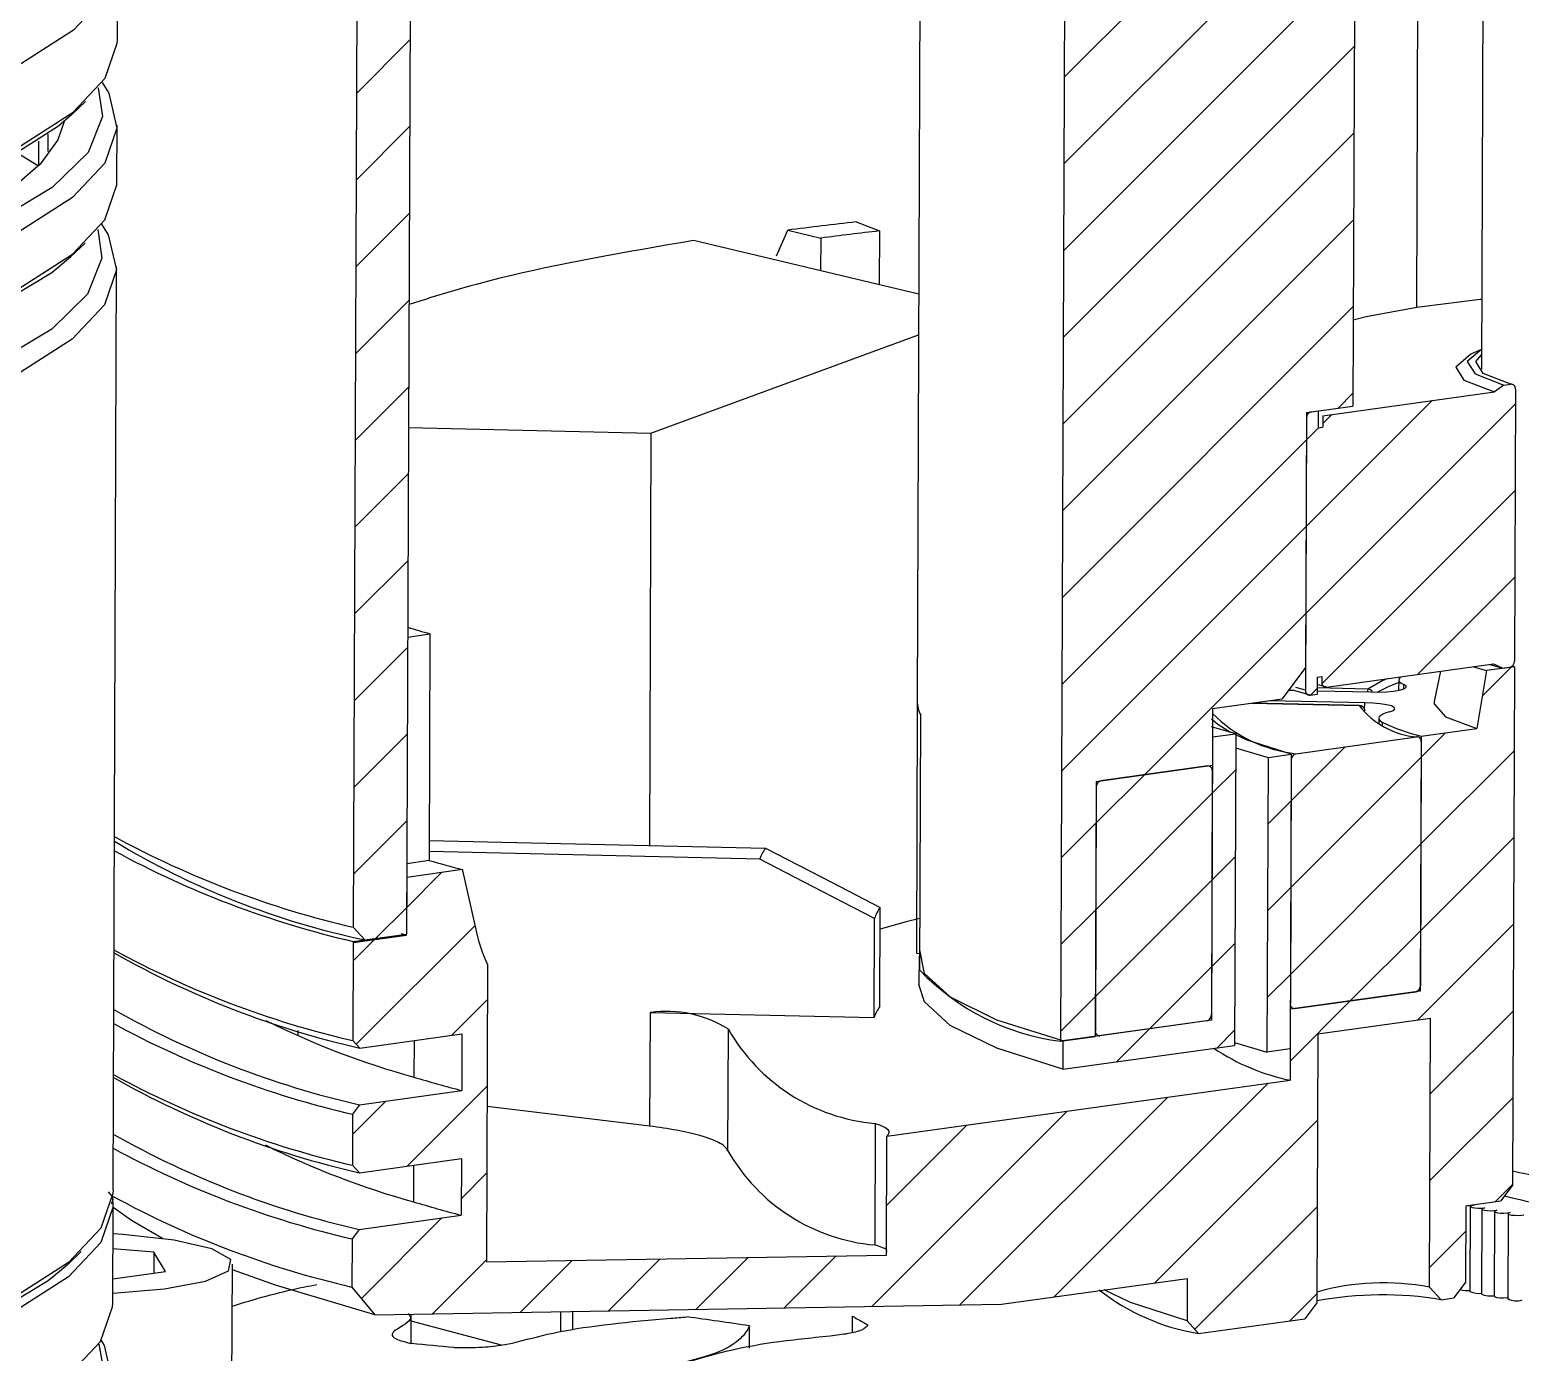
# Model space of a CAD drawing. Header units: millimetres. Extents: x 0 to 1189, y 0 to 841.
# Drawn here: x 543.7 to 621.2, y 553.2 to 621.9 of the extents above; entities that cross this region are included whole.
import ezdxf

# ---------------------------------------------------------------- set-up
doc = ezdxf.new("R2010")
doc.units = ezdxf.units.MM

# ---------------------------------------------------------------- blocks, each defined once
blk = doc.blocks.new('SW_HATCH_0')
at = {"color": 0, "linetype": 'Continuous', "lineweight": 18}
for p, q in [((18.072, 314.42), (30.776, 327.124)), ((18.055, 309.913), (30.759, 322.617)), ((18.038, 305.406), (30.742, 318.11)), ((-18.695, 313.575), (-15.912, 316.358)), ((18.021, 300.899), (33.145, 316.023)), ((-18.711, 309.068), (-15.929, 311.851)), ((18.004, 296.392), (33.128, 311.516)), ((-18.728, 304.561), (-15.946, 307.344)), ((17.988, 291.885), (33.111, 307.009)), ((-18.745, 300.054), (-15.962, 302.837)), ((17.971, 287.378), (33.094, 302.502)), ((-18.762, 295.547), (-15.979, 298.33)), ((30.624, 286.561), (41.513, 297.45)), ((30.641, 291.068), (37.186, 297.614)), ((32.312, 297.23), (33.077, 297.995)), ((31.504, 296.422), (31.971, 296.888)), ((30.658, 295.575), (31.287, 296.205)), ((17.954, 282.871), (30.658, 295.575)), ((-18.779, 291.04), (-15.996, 293.823)), ((31.463, 282.91), (41.496, 292.943)), ((17.937, 278.364), (30.641, 291.068)), ((-18.796, 286.533), (-16.013, 289.316)), ((36.43, 283.387), (41.479, 288.436)), ((22.239, 278.176), (30.624, 286.561)), ((-18.813, 282.026), (-16.03, 284.809)), ((39.797, 282.264), (41.304, 283.771)), ((30.872, 282.319), (31.212, 282.659)), ((-18.83, 277.519), (-16.047, 280.302)), ((36.623, 279.089), (37.886, 280.353)), ((29.864, 276.821), (32.67, 279.627)), ((29.847, 272.314), (36.623, 279.089)), ((36.606, 274.582), (41.445, 279.422)), ((19.735, 275.672), (22.239, 278.176)), ((25.767, 277.215), (26.977, 278.424)), ((19.718, 271.165), (25.767, 277.215)), ((28.654, 275.611), (29.864, 276.821)), ((-18.846, 273.012), (-16.064, 275.795)), ((17.92, 273.857), (19.735, 275.672)), ((36.589, 270.075), (41.428, 274.915)), ((29.83, 267.807), (36.606, 274.582)), ((25.75, 272.708), (26.96, 273.917)), ((-16.081, 271.288), (-14.271, 273.097)), ((19.701, 266.658), (25.75, 272.708)), ((28.637, 271.104), (29.847, 272.314)), ((-17.689, 269.68), (-16.081, 271.288)), ((17.903, 269.35), (19.718, 271.165)), ((-18.703, 264.175), (-12.542, 270.336)), ((36.446, 265.442), (41.411, 270.408)), ((-18.863, 268.505), (-17.689, 269.68)), ((32.939, 266.426), (36.589, 270.075)), ((25.734, 268.201), (26.943, 269.41)), ((22.507, 264.974), (25.734, 268.201)), ((28.62, 266.597), (29.83, 267.807)), ((-13.75, 264.638), (-11.887, 266.501)), ((17.886, 264.843), (19.701, 266.658)), ((29.813, 263.3), (32.939, 266.426)), ((37.091, 261.598), (41.395, 265.901)), ((20.799, 263.266), (22.507, 264.974)), ((26.014, 263.991), (26.927, 264.903)), ((-16.053, 257.845), (-11.904, 261.994)), ((17.56, 251.047), (28.667, 262.154)), ((-18.897, 259.491), (-17.168, 261.22)), ((12.652, 250.629), (23.451, 261.428)), ((37.074, 257.091), (41.378, 261.394)), ((8.084, 250.551), (18.236, 260.703)), ((22.776, 251.772), (31.232, 260.228)), ((8.848, 255.805), (13.02, 259.977)), ((-13.244, 256.163), (-11.92, 257.487)), ((40.474, 256), (41.361, 256.887)), ((24.859, 249.366), (31.215, 255.721)), ((-18.439, 250.968), (-14.255, 255.153)), ((37.057, 252.584), (38.941, 254.467)), ((-14.757, 250.16), (-11.937, 252.98)), ((-10.189, 250.238), (-7.481, 252.947)), ((-5.621, 250.316), (-2.912, 253.025)), ((-1.053, 250.394), (1.656, 253.103)), ((3.515, 250.472), (6.224, 253.181)), ((29.79, 249.806), (31.198, 251.214))]:
    blk.add_line(p, q, dxfattribs=at)

msp = doc.modelspace()

# ---------------------------------------------------------------- linework, layer by layer
at = {"color": 7, "linetype": 'Continuous', "lineweight": 25}
for p, q in [((589.995, 629.66), (589.835, 586.975)), ((597.498, 626.708), (597.283, 569.307)), ((548.287, 621.319), (548.303, 625.587)), ((619.225, 624.14), (619.15, 604.233)), ((615.795, 607.449), (615.855, 623.671)), ((560.722, 623.209), (560.542, 575.229)), ((563.493, 622.859), (563.313, 574.879)), ((612.551, 622.918), (612.474, 602.312)), ((545.896, 617.433), (546.634, 618.137)), ((544.683, 615.542), (544.687, 616.442)), ((548.259, 613.96), (548.27, 616.904)), ((544.194, 616.07), (544.189, 614.789)), ((543.119, 615.451), (544.193, 614.787)), ((586.667, 611.879), (587.875, 611.407)), ((589.915, 608.115), (578.22, 610.912)), ((583.11, 611.448), (584.827, 611.037)), ((584.827, 611.037), (584.821, 609.333)), ((587.875, 611.407), (587.864, 608.605)), ((545.869, 610.074), (546.607, 610.778)), ((548.063, 561.564), (548.243, 609.545)), ((576.005, 600.909), (589.907, 606.003)), ((619.154, 605.251), (618.638, 605.02)), ((620.312, 603.403), (619.829, 603.041)), ((620.312, 603.403), (620.674, 603.453)), ((620.914, 603.192), (620.861, 589.063)), ((610.905, 601.8), (619.829, 603.041)), ((610.061, 601.682), (610.008, 587.553)), ((610.062, 601.977), (610.012, 588.731)), ((610.062, 601.977), (612.474, 602.312)), ((610.303, 602.01), (610.665, 602.061)), ((610.665, 602.061), (610.661, 601.178)), ((610.905, 601.8), (610.903, 601.211)), ((563.412, 601.196), (576.005, 600.909)), ((576.005, 600.909), (575.925, 579.48)), ((610.661, 601.178), (610.903, 601.211)), ((563.371, 590.302), (564.52, 590.48)), ((564.52, 590.48), (564.476, 578.705)), ((610.012, 588.731), (608.801, 587.091)), ((611.093, 587.704), (619.776, 588.912)), ((617.02, 588.529), (616.694, 586.961)), ((618.74, 588.768), (619.413, 588.567)), ((619.413, 588.567), (618.92, 585.557)), ((620.86, 588.769), (619.413, 588.567)), ((619.591, 588.886), (620.257, 588.685)), ((619.776, 588.912), (620.257, 588.685)), ((620.257, 588.685), (620.619, 588.735)), ((620.86, 588.769), (620.749, 588.799)), ((620.86, 588.769), (620.759, 561.835)), ((610.008, 587.553), (609.509, 587.69)), ((610.613, 588.226), (610.609, 587.343)), ((611.093, 587.704), (610.611, 587.837)), ((610.613, 588.226), (610.854, 588.259)), ((610.854, 588.259), (610.853, 587.965)), ((614.852, 588.09), (614.85, 587.535)), ((615.117, 587.612), (615.118, 587.85)), ((605.183, 586.588), (608.801, 587.091)), ((613.085, 586.884), (608.124, 586.997)), ((609.142, 587.553), (609.349, 587.549)), ((610.248, 587.292), (609.349, 587.549)), ((610.248, 587.292), (610.609, 587.343)), ((610.61, 587.52), (613.381, 587.457)), ((613.247, 587.605), (610.611, 587.665)), ((589.842, 586.829), (589.794, 573.876)), ((589.97, 572.999), (590.02, 586.245)), ((605.183, 586.588), (605.172, 583.644)), ((607.226, 586.872), (612.803, 586.745)), ((612.809, 586.751), (607.261, 586.877)), ((612.809, 586.751), (612.803, 586.745)), ((613.084, 586.553), (613.085, 586.884)), ((606.383, 585.284), (605.121, 585.648)), ((613.819, 586.087), (613.818, 585.817)), ((614.002, 585.886), (614.001, 585.729)), ((616.025, 585.154), (618.92, 585.557)), ((605.177, 585.116), (605.122, 570.398)), ((605.177, 585.116), (606.383, 585.284)), ((606.383, 585.284), (606.322, 569.094)), ((609.513, 584.248), (615.784, 585.121)), ((616.025, 585.154), (615.976, 571.908)), ((616.024, 584.86), (615.977, 572.202)), ((606.38, 584.555), (608.066, 584.047)), ((608.066, 584.047), (608.009, 568.74)), ((608.066, 584.047), (609.272, 584.215)), ((609.272, 584.215), (609.215, 568.908)), ((609.271, 583.92), (609.223, 571.263)), ((599.142, 582.805), (605.172, 583.644)), ((604.93, 583.611), (599.383, 582.839)), ((605.17, 583.35), (605.123, 570.692)), ((599.142, 582.805), (599.092, 569.559)), ((599.141, 582.511), (599.093, 569.853)), ((564.48, 579.741), (581.953, 579.343)), ((564.476, 578.705), (563.327, 578.528)), ((581.656, 578.768), (564.477, 579.159)), ((563.324, 577.822), (563.313, 574.879)), ((566.218, 578.225), (563.324, 577.822)), ((566.218, 578.225), (566.218, 578.183)), ((566.218, 578.183), (566.938, 574.95)), ((587.897, 571.112), (587.916, 576.263)), ((587.6, 570.537), (587.619, 575.688)), ((560.538, 574.434), (563.312, 574.82)), ((560.539, 574.493), (563.313, 574.879)), ((560.542, 575.229), (561.142, 574.577)), ((561.142, 574.577), (563.313, 574.879)), ((563.022, 574.912), (563.312, 574.82)), ((560.539, 574.493), (560.52, 569.342)), ((589.794, 573.876), (589.974, 573.871)), ((567.519, 573.289), (567.461, 557.847)), ((589.936, 573.728), (589.93, 572.257)), ((615.976, 571.908), (609.222, 570.968)), ((609.463, 571.002), (615.735, 571.874)), ((575.951, 564.896), (575.974, 570.802)), ((575.974, 570.802), (587.6, 570.537)), ((609.222, 570.968), (609.208, 567.289)), ((580.004, 563.621), (580.028, 569.936)), ((605.122, 570.398), (597.404, 569.324)), ((604.881, 570.364), (599.333, 569.593)), ((610.647, 569.696), (616.505, 570.511)), ((616.452, 556.528), (616.505, 570.511)), ((557.662, 569.864), (557.661, 569.602)), ((560.52, 569.342), (560.88, 568.95)), ((560.88, 568.95), (566.186, 569.689)), ((563.701, 569.343), (563.694, 567.441)), ((566.186, 569.689), (566.175, 566.745)), ((597.283, 569.307), (599.092, 569.559)), ((597.404, 569.324), (597.398, 567.852)), ((606.323, 569.249), (608.009, 568.74)), ((610.647, 569.696), (610.595, 555.714)), ((597.398, 567.852), (606.322, 569.094)), ((609.215, 568.908), (608.009, 568.74)), ((588.26, 564.375), (609.208, 567.289)), ((560.869, 566.007), (560.506, 565.515)), ((560.869, 566.007), (566.175, 566.745)), ((560.506, 565.515), (560.496, 562.866)), ((575.951, 564.896), (567.491, 565.923)), ((587.657, 565.04), (587.633, 558.724)), ((588.237, 558.202), (588.26, 564.375)), ((560.856, 562.475), (566.162, 563.213)), ((566.162, 563.213), (566.151, 560.269)), ((560.496, 562.866), (560.856, 562.475)), ((563.676, 562.867), (563.669, 560.965)), ((620.759, 561.835), (620.154, 561.015)), ((548.041, 555.677), (548.06, 560.828)), ((618.345, 560.763), (618.33, 556.79)), ((618.345, 560.763), (618.434, 560.776)), ((618.442, 560.777), (620.154, 561.015)), ((618.573, 560.722), (618.556, 556.306)), ((619.177, 560.588), (619.16, 556.173)), ((560.845, 559.531), (566.151, 560.269)), ((619.833, 560.464), (619.816, 556.049)), ((620.536, 560.35), (620.519, 555.934)), ((560.481, 559.039), (560.472, 556.537)), ((560.845, 559.531), (560.481, 559.039)), ((545.673, 557.678), (546.411, 558.383)), ((550.181, 558.345), (548.052, 558.53)), ((550.181, 558.345), (550.177, 557.262)), ((550.783, 557.347), (550.181, 558.345)), ((554.229, 548.9), (554.262, 557.731)), ((567.461, 557.847), (588.237, 558.202)), ((548.046, 556.964), (550.783, 557.347)), ((594.218, 555.642), (603.866, 556.984)), ((603.866, 556.984), (603.858, 554.776)), ((618.33, 556.79), (617.724, 555.97)), ((560.472, 556.537), (561.666, 555.086)), ((617.067, 555.878), (616.452, 556.528)), ((617.067, 555.878), (617.724, 555.97)), ((561.666, 555.086), (594.218, 555.642)), ((571.327, 554.222), (571.331, 555.251)), ((571.927, 555.261), (571.924, 554.295)), ((610.595, 555.714), (609.974, 554.892)), ((563.548, 553.608), (563.554, 555.118)), ((568.238, 553.52), (563.552, 554.759)), ((581.123, 553.365), (581.128, 554.518)), ((586.477, 554.178), (586.48, 555.027)), ((603.858, 554.776), (604.458, 554.124)), ((604.458, 554.124), (609.974, 554.892))]:
    msp.add_line(p, q, dxfattribs=at)
at = {"color": 7, "linetype": 'Continuous', "lineweight": 25, "flags": 128}
for points in [[(546.674, 628.781), (547.869, 627.246), (548.298, 625.431), (547.674, 623.621), (546.002, 621.84), (543.306, 620.11), (539.617, 618.452), (534.984, 616.888), (529.463, 615.437), (523.124, 614.118), (516.047, 612.946), (508.321, 611.937), (500.042, 611.104), (491.314, 610.456), (482.248, 610.002), (472.956, 609.747), (463.556, 609.696), (454.165, 609.847), (444.901, 610.201), (435.881, 610.751), (427.217, 611.492)], [(427.201, 607.223), (435.865, 606.483), (444.885, 605.933), (454.149, 605.579), (463.54, 605.428), (472.94, 605.479), (482.232, 605.734), (491.298, 606.188), (500.026, 606.836), (508.305, 607.669), (516.031, 608.678), (523.108, 609.85), (529.447, 611.169), (534.968, 612.62), (539.601, 614.184), (543.29, 615.841), (545.986, 617.571), (547.658, 619.353), (548.282, 621.162), (548.287, 621.319)], [(547.293, 618.848), (547.508, 617.35), (546.763, 615.49), (544.901, 613.664), (541.95, 611.895), (537.948, 610.208), (532.95, 608.626), (527.023, 607.171), (520.247, 605.861), (512.715, 604.714), (504.527, 603.747), (495.795, 602.972), (486.637, 602.399), (477.176, 602.037), (467.541, 601.89), (457.862, 601.96), (448.269, 602.247), (438.893, 602.746), (429.86, 603.45), (421.292, 604.351), (413.306, 605.436), (406.009, 606.69), (399.5, 608.096), (395.535, 609.14)], [(547.496, 619.114), (547.837, 618.561), (548.266, 616.744), (547.638, 614.932), (545.961, 613.149), (543.258, 611.418), (539.561, 609.759), (534.917, 608.194), (529.385, 606.743), (523.034, 605.424), (515.944, 604.252), (508.204, 603.244), (499.912, 602.412), (491.172, 601.765), (482.093, 601.314), (472.79, 601.062), (463.38, 601.013), (453.981, 601.168), (444.712, 601.525), (435.688, 602.079), (427.024, 602.824)], [(545.896, 617.433), (545.233, 616.855), (542.542, 615.136), (538.865, 613.491), (534.247, 611.939), (528.746, 610.5), (522.432, 609.192), (515.385, 608.031), (507.693, 607.033), (499.454, 606.21), (490.771, 605.572), (481.754, 605.128), (472.517, 604.882), (463.176, 604.838), (453.848, 604.997), (444.653, 605.357), (435.705, 605.912), (427.118, 606.657), (418.999, 607.581), (411.452, 608.673), (404.571, 609.92), (398.443, 611.305), (395.369, 612.134)], [(545.52, 617.092), (545.187, 616.135), (544.275, 614.874), (542.834, 613.633), (540.873, 612.421), (538.404, 611.245), (535.444, 610.114)], [(427.013, 599.88), (435.677, 599.136), (444.701, 598.581), (453.97, 598.224), (463.369, 598.069), (472.779, 598.118), (482.082, 598.37), (491.161, 598.822), (499.901, 599.468), (508.193, 600.301), (515.933, 601.309), (523.023, 602.48), (529.374, 603.8), (534.906, 605.251), (539.55, 606.816), (543.247, 608.474), (545.95, 610.206), (547.627, 611.989), (548.255, 613.8), (548.259, 613.96)], [(547.468, 611.755), (547.81, 611.202), (548.238, 609.385), (547.61, 607.573), (545.934, 605.79), (543.23, 604.059), (539.533, 602.4), (534.89, 600.835), (529.357, 599.384), (523.006, 598.065), (515.917, 596.893), (508.177, 595.885), (499.884, 595.053), (491.144, 594.406), (482.065, 593.955), (472.762, 593.703), (463.352, 593.654), (453.953, 593.809), (444.684, 594.166), (435.661, 594.72), (426.997, 595.465)], [(547.265, 611.489), (547.481, 609.991), (546.735, 608.131), (544.874, 606.305), (541.922, 604.536), (537.92, 602.849), (532.922, 601.268), (526.995, 599.812), (520.22, 598.502), (512.687, 597.355), (504.499, 596.388), (495.767, 595.613), (486.609, 595.04), (477.149, 594.678), (467.513, 594.531), (457.834, 594.601), (448.242, 594.888), (438.865, 595.387), (429.832, 596.091), (421.265, 596.992)], [(582.532, 610.113), (582.857, 610.863), (583.11, 611.448)], [(393.111, 605.454), (393.85, 605.221), (399.483, 603.681), (405.993, 602.275), (413.29, 601.021), (421.276, 599.936), (429.843, 599.035), (438.876, 598.33), (448.253, 597.831), (457.845, 597.545), (467.525, 597.475), (477.16, 597.622), (486.62, 597.984), (495.779, 598.556), (504.51, 599.332), (512.698, 600.299), (520.231, 601.445), (527.006, 602.755), (532.933, 604.211), (537.931, 605.793), (541.933, 607.48), (544.885, 609.248), (545.869, 610.074)], [(615.795, 607.449), (619.082, 607.857), (619.164, 607.865)], [(612.49, 606.792), (613.166, 606.955), (615.795, 607.449)], [(618.638, 605.02), (618.593, 605), (617.813, 604.337), (618.242, 603.657), (619.829, 603.041)], [(619.19, 605.267), (619.148, 605.248), (618.414, 604.623), (618.818, 603.983), (620.312, 603.403)], [(620.674, 603.453), (619.248, 604.007), (618.863, 604.617), (619.153, 604.979)], [(614.254, 588.144), (614.028, 588.048), (613.247, 587.605)], [(613.381, 587.457), (613.798, 587.447), (614.211, 587.459), (614.588, 587.493), (614.9, 587.546), (615.122, 587.614), (615.236, 587.691), (615.235, 587.772), (615.118, 587.85)], [(614.852, 587.948), (614.303, 587.73), (613.757, 587.447)], [(614.96, 588.242), (614.903, 588.195), (614.858, 588.125), (614.858, 588.055), (614.901, 587.985), (614.988, 587.916), (615.118, 587.85)], [(616.694, 586.961), (616.687, 586.832), (617.292, 586.163), (618.92, 585.557)], [(614.38, 586.422), (614.575, 586.493), (614.659, 586.572), (614.625, 586.652), (614.478, 586.729), (614.227, 586.794), (613.894, 586.845), (613.503, 586.875), (613.085, 586.884)], [(613.102, 586.452), (613.096, 586.51), (613.093, 586.523)], [(614.38, 586.422), (614.186, 586.363), (614.031, 586.299), (613.917, 586.233), (613.846, 586.164), (613.819, 586.094), (613.836, 586.024), (613.897, 585.954), (614.002, 585.886)], [(606.119, 585.355), (605.451, 585.768), (605.123, 586.045)], [(609.272, 584.215), (606.981, 584.957), (606.383, 585.222)], [(581.953, 579.343), (585.413, 577.556), (587.916, 576.263)], [(587.619, 575.688), (584.401, 577.35), (581.656, 578.768)], [(589.98, 575.692), (589.262, 575.51), (587.912, 575.139)], [(597.404, 569.324), (593.982, 570.411), (591.562, 571.592), (590.217, 572.831), (589.974, 574.053)], [(597.398, 567.852), (593.976, 568.94), (591.557, 570.12), (590.211, 571.359), (589.93, 572.257)], [(587.657, 565.04), (587.88, 564.964), (588.063, 564.885), (588.205, 564.802), (588.304, 564.718), (588.36, 564.632), (588.371, 564.545), (588.338, 564.459), (588.26, 564.375)], [(548.063, 561.564), (548.058, 561.404), (547.43, 559.593), (545.754, 557.81), (543.05, 556.078), (539.354, 554.42), (534.71, 552.855), (529.178, 551.404), (522.827, 550.084), (515.737, 548.913), (507.997, 547.905), (499.705, 547.072), (490.964, 546.426), (481.885, 545.974), (472.583, 545.722), (463.173, 545.673), (453.774, 545.828), (444.504, 546.185), (435.481, 546.74), (426.817, 547.484)], [(548.032, 561.264), (548.056, 560.668), (547.428, 558.857), (545.751, 557.074), (543.048, 555.342), (539.351, 553.684), (534.707, 552.119), (529.175, 550.668), (522.824, 549.348), (515.734, 548.177), (507.994, 547.169), (499.702, 546.336), (490.961, 545.69), (481.883, 545.238), (472.58, 544.986), (463.17, 544.937), (453.771, 545.093), (444.502, 545.449), (435.478, 546.004), (426.814, 546.748)], [(550.628, 559.065), (549.016, 559.997), (548.06, 560.663)], [(618.442, 560.776), (618.583, 560.778), (618.745, 560.792)], [(618.751, 560.79), (618.633, 560.765), (618.576, 560.732), (618.591, 560.697), (618.675, 560.666), (618.814, 560.644), (618.987, 560.634), (619.166, 560.637), (619.321, 560.654)], [(619.328, 560.653), (619.22, 560.625), (619.177, 560.592), (619.206, 560.557), (619.302, 560.528), (619.45, 560.507), (619.626, 560.5), (619.803, 560.506), (619.951, 560.525)], [(619.958, 560.524), (619.862, 560.495), (619.833, 560.461), (619.876, 560.427), (619.983, 560.399), (620.139, 560.381), (620.317, 560.376), (620.49, 560.385), (620.63, 560.406)], [(620.638, 560.405), (620.554, 560.374), (620.539, 560.34), (620.595, 560.306), (620.714, 560.28), (620.876, 560.264), (621.056, 560.262), (621.224, 560.274), (621.355, 560.297)], [(548.043, 556.211), (550.731, 556.439), (552.857, 556.848), (554.058, 557.381), (554.173, 557.965), (553.186, 558.522), (551.23, 558.976), (548.569, 559.266), (548.054, 559.297)], [(545.673, 557.678), (544.689, 556.852), (541.737, 555.084), (537.735, 553.397), (532.737, 551.815), (526.81, 550.359), (520.034, 549.049), (512.502, 547.903), (504.314, 546.936), (495.582, 546.161), (486.424, 545.588), (476.963, 545.226), (467.328, 545.079), (457.649, 545.149), (448.056, 545.435), (438.68, 545.934), (429.647, 546.639), (421.08, 547.54)], [(561.666, 555.086), (556.494, 556.629), (554.261, 557.438)], [(603.858, 554.776), (600.921, 555.729), (599.552, 556.384)], [(620.524, 555.975), (620.474, 555.969), (620.301, 555.96), (620.122, 555.965), (619.967, 555.983), (619.859, 556.011), (619.816, 556.045), (619.816, 556.049)], [(426.795, 541.597), (435.459, 540.852), (444.482, 540.298), (453.752, 539.941), (463.15, 539.786), (472.56, 539.835), (481.863, 540.087), (490.942, 540.539), (499.683, 541.185), (507.975, 542.017), (515.715, 543.026), (522.805, 544.197), (529.156, 545.516), (534.688, 546.968), (539.332, 548.533), (543.028, 550.191), (545.732, 551.923), (547.408, 553.705), (548.036, 555.517), (548.041, 555.677)], [(547.447, 553.766), (547.593, 553.508), (548.022, 551.69), (547.394, 549.879), (545.718, 548.096), (543.014, 546.364), (539.317, 544.706), (534.673, 543.141), (529.141, 541.69), (522.79, 540.37), (515.7, 539.199), (507.961, 538.191), (499.668, 537.358), (490.928, 536.712), (481.849, 536.26), (472.546, 536.008), (463.136, 535.96), (453.737, 536.115), (444.468, 536.472), (435.444, 537.026), (426.78, 537.77)], [(547.32, 553.572), (547.574, 552.134), (546.949, 550.332), (545.282, 548.559), (542.593, 546.837), (538.915, 545.187), (534.297, 543.631), (528.794, 542.187), (522.477, 540.875), (515.425, 539.71), (507.727, 538.707), (499.479, 537.879), (490.785, 537.236), (481.755, 536.787), (472.502, 536.536), (463.143, 536.488), (453.794, 536.642), (444.574, 536.997), (435.599, 537.548), (426.982, 538.289)]]:
    msp.add_lwpolyline(points, dxfattribs=at)
at = {"color": 7, "linetype": 'Continuous', "lineweight": 25}
for centre, radius, start, end in [((614.932, 363.784), 249.7, 96.49961, 97.3218), ((615.378, 371.731), 241.249, 96.54617, 97.27524), ((620.685, 603.222), 0.231, 352.54446, 92.72014), ((610.382, 601.699), 0.322, 104.20445, 182.8733), ((585.371, 663.155), 75.608, 253.08511, 253.99165), ((620.54, 589.047), 0.322, 284.20445, 2.8733), ((611.082, 587.935), 0.231, 172.54446, 272.72014), ((591.432, 586.99), 1.597, 180.54117, 207.82166), ((610.237, 587.523), 0.231, 172.54446, 272.72014), ((613.814, 587.442), 0.59, 163.91517, 178.20231), ((613.228, 587.298), 0.308, 29.94569, 86.43214), ((610.322, 591.467), 7.264, 224.95304, 263.60625), ((616.131, 589.304), 4.198, 217.56427, 265.26542), ((612.807, 586.449), 0.296, 14.4549, 90.72811), ((612.802, 586.451), 0.3, 14.00088, 88.69429), ((618.342, 594.719), 9.841, 243.83044, 256.38432), ((615.795, 584.89), 0.231, 352.54446, 92.72014), ((609.592, 583.936), 0.322, 104.20445, 182.8733), ((604.941, 583.38), 0.231, 352.54446, 92.72014), ((599.462, 582.527), 0.322, 104.20445, 182.8733), ((571.589, 623.054), 49.084, 241.45206, 256.99346), ((571.586, 622.318), 49.084, 241.45206, 256.99346), ((569.778, 615.635), 41.956, 238.93885, 258.12144), ((583.943, 577.951), 2.428, 145.0407, 160.35667), ((588.258, 661.63), 86.268, 253.9974, 255.19788), ((589.627, 575.016), 2.117, 143.90909, 161.48826), ((574.08, 576.516), 7.311, 192.36005, 206.18559), ((571.42, 615.109), 47.347, 240.50468, 257.13683), ((571.567, 617.167), 49.084, 241.45206, 256.99346), ((598.857, 581.514), 12.307, 223.77745, 262.65382), ((615.656, 572.186), 0.322, 284.20445, 2.8733), ((571.409, 612.165), 47.347, 240.50468, 257.13683), ((576.824, 564.855), 6.007, 57.76632, 98.13693), ((589.608, 569.864), 2.117, 143.90909, 161.48826), ((604.802, 570.676), 0.322, 284.20445, 2.8733), ((609.452, 571.233), 0.231, 172.54446, 272.72014), ((571.553, 613.34), 49.084, 241.45206, 256.99346), ((575.074, 608.596), 42.699, 243.46949, 254.54286), ((588.504, 574.751), 9.749, 209.59874, 265.01069), ((599.322, 569.824), 0.231, 172.54446, 272.72014), ((611.406, 578.082), 11.015, 236.04723, 258.49002), ((571.543, 610.691), 49.084, 241.45206, 256.99346), ((571.396, 608.633), 47.347, 240.50468, 257.13683), ((587.472, 647.432), 83.45, 253.4446, 255.21439), ((571.385, 605.69), 47.347, 240.50468, 257.13683), ((571.528, 606.864), 49.084, 241.45206, 256.99346), ((575.049, 602.12), 42.699, 243.46949, 254.54286), ((588.481, 568.436), 9.749, 209.59874, 265.01069), ((627.122, 590.6), 28.742, 257.21545, 269.39989), ((571.488, 604.264), 48.982, 241.38796, 257.00309), ((587.448, 640.956), 83.45, 253.4446, 255.21439), ((626.971, 586.457), 26.04, 255.25949, 269.65964), ((614.067, 543.905), 12.847, 79.30037, 105.6714), ((606.247, 565.213), 11.232, 231.74126, 260.8361), ((614.013, 537.622), 18.51, 80.50277, 100.64096), ((618.435, 557.706), 1.35, 253.20486, 275.18952), ((618.984, 557.17), 0.964, 243.64298, 280.60468), ((619.608, 557.115), 1.043, 244.58135, 281.68557), ((620.971, 556.744), 0.927, 240.85541, 288.96452), ((556.555, 395.549), 160.857, 81.21286, 82.38488), ((592.674, 565.118), 11.841, 238.45965, 242.84757), ((548.683, 386.162), 168.099, 84.16866, 84.91682)]:
    msp.add_arc(centre, radius, start, end, dxfattribs=at)
for points, knots in [([(578.22, 610.912), (574.671, 610.298), (568.977, 609.311), (564.952, 608.06), (563.435, 607.588)], [0, 0, 0, 0, 0.623304, 1, 1, 1, 1]), ([(580.004, 563.621), (579.922, 563.747), (579.758, 563.998), (578.696, 564.383), (577.377, 564.696), (576.427, 564.829), (575.951, 564.896)], [0, 0, 0, 0, 0.278305, 0.557556, 0.778485, 1, 1, 1, 1]), ([(547.799, 561.477), (547.929, 561.339), (548.123, 561.133), (548.001, 560.927), (547.961, 560.859)], [0, 0, 0, 0, 0.667905, 1, 1, 1, 1]), ([(588.238, 558.337), (588.263, 558.381), (588.328, 558.492), (587.897, 558.636), (587.633, 558.724)], [0, 0, 0, 0, 0.388527, 1, 1, 1, 1]), ([(554.254, 555.55), (555.395, 555.9), (556.697, 556.299), (558.439, 556.625), (558.653, 556.665)], [0, 0, 0, 0, 0.876741, 1, 1, 1, 1]), ([(563.389, 555.167), (563.448, 555.092), (563.684, 554.793), (562.876, 554.439), (562.486, 554.074), (562.7, 553.819), (563.262, 553.678), (563.576, 553.6)], [0, 0, 0, 0, 0.137109, 0.547258, 0.681324, 0.822162, 1, 1, 1, 1]), ([(565.761, 553.391), (566.271, 553.391), (567.185, 553.391), (568.342, 553.514), (569.555, 553.803), (571.722, 554.419), (575.202, 554.769), (577.596, 554.965), (577.871, 554.987)], [0, 0, 0, 0, 0.099323, 0.177981, 0.252857, 0.481926, 0.940431, 1, 1, 1, 1]), ([(581.128, 554.518), (581.096, 554.46), (580.824, 553.959), (580.103, 553.211), (577.692, 552.63), (576.617, 552.321), (576.345, 552.071), (576.609, 551.901), (576.756, 551.806)], [0, 0, 0, 0, 0.059569, 0.518074, 0.747143, 0.822019, 0.900677, 1, 1, 1, 1]), ([(587.27, 554.582), (587.204, 554.485), (587.084, 554.311), (586.3, 554.106), (584.653, 553.912), (581.2, 553.578), (578.942, 552.96), (577.623, 552.528), (577.471, 552.479)], [0, 0, 0, 0, 0.099323, 0.177981, 0.252857, 0.481926, 0.940431, 1, 1, 1, 1])]:
    msp.add_open_spline(points, degree=3, knots=knots, dxfattribs=at)

# ---------------------------------------------------------------- block references
at = {"color": 7, "linetype": 'Continuous', "lineweight": 18}
msp.add_blockref('SW_HATCH_0', (579.399, 304.976), dxfattribs=at)

doc.saveas('drawing.dxf')
